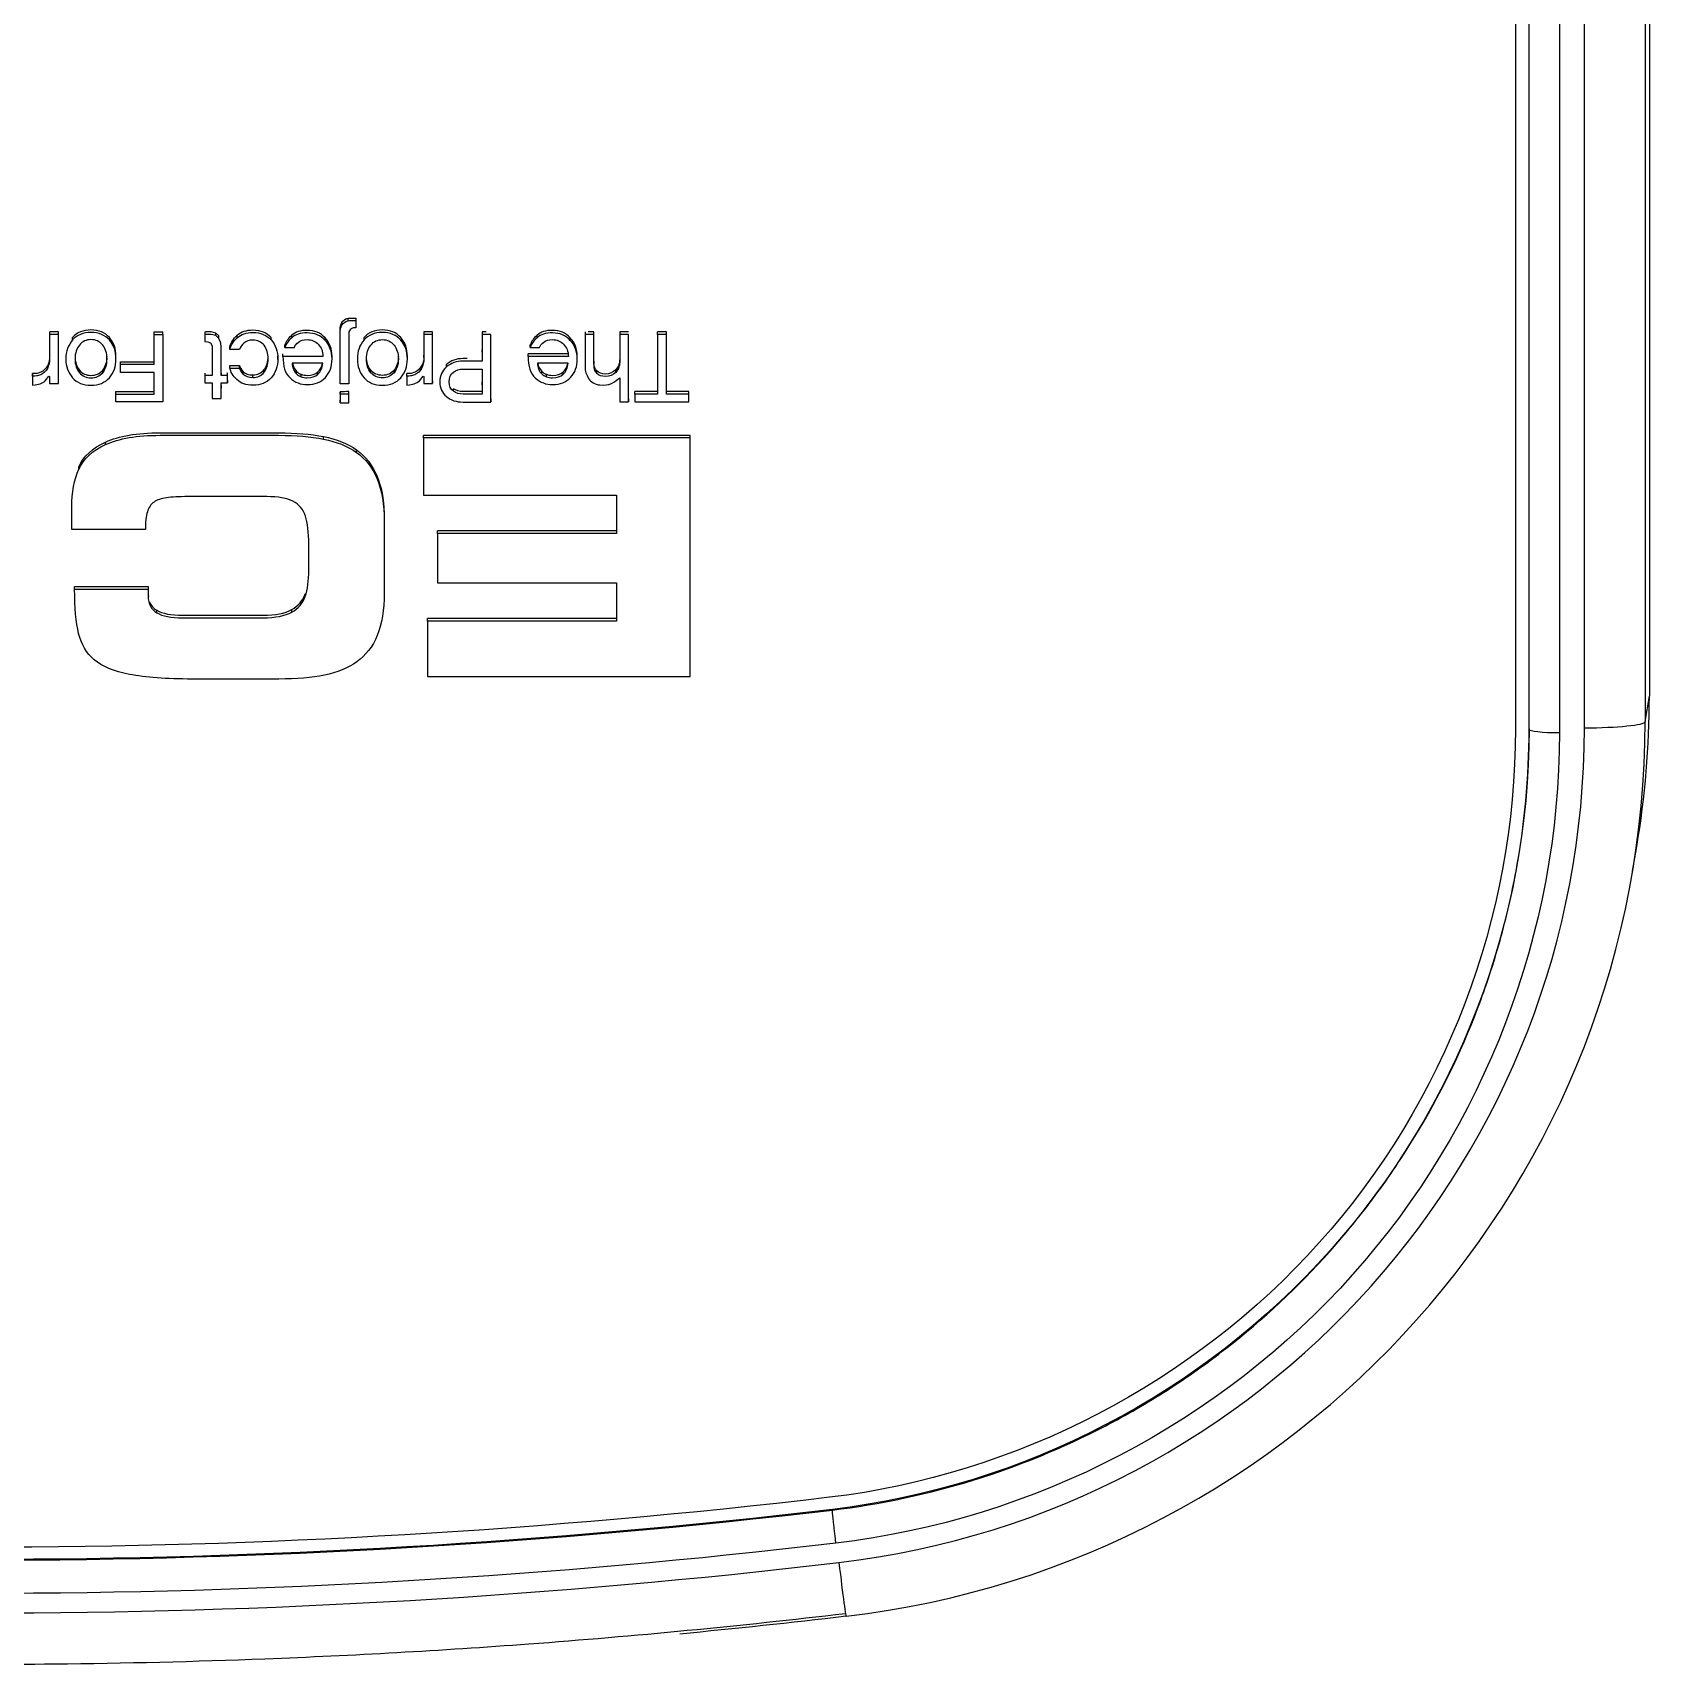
# Model space of a CAD drawing. Header units: millimetres. Extents: x 28 to 2974, y 8 to 3716.
# Drawn here: x 948.25 to 974.86, y 1055.29 to 1082.14 of the extents above; entities that cross this region are included whole.
import ezdxf

# ---------------------------------------------------------------- set-up
doc = ezdxf.new("R2010")
doc.units = ezdxf.units.MM
doc.layers.add('1LINE', color=7, linetype='CONTINUOUS')

msp = doc.modelspace()

# ---------------------------------------------------------------- linework, layer by layer
at = {"layer": '1LINE', "linetype": 'Continuous'}
for p, q in [((974.863, 1293.064), (974.863, 1071.223)), ((974.863, 1293.063), (974.863, 1071.252)), ((973.793, 1070.7), (973.793, 1292.57)), ((974.793, 1292.645), (974.793, 1070.803)), ((972.883, 1070.674), (972.883, 1266.099)), ((973.383, 1266.047), (973.383, 1070.622)), ((953.444, 1077.399), (953.444, 1077.441)), ((948.529, 1077.217), (948.529, 1077.175)), ((948.529, 1077.175), (948.529, 1077.169)), ((950.25, 1077.174), (950.25, 1077.216)), ((950.394, 1077.174), (950.394, 1077.216)), ((951.085, 1077.218), (951.085, 1077.176)), ((951.263, 1077.157), (951.263, 1077.198)), ((951.618, 1077.12), (951.618, 1077.162)), ((952.515, 1077.12), (952.515, 1077.162)), ((953.345, 1077.344), (953.345, 1077.385)), ((953.571, 1077.324), (953.571, 1077.282)), ((954.69, 1077.217), (954.69, 1077.175)), ((955.647, 1077.216), (955.647, 1077.168)), ((956.553, 1077.12), (956.553, 1077.162)), ((957.344, 1077.218), (957.344, 1077.176)), ((957.913, 1077.218), (957.913, 1077.169)), ((958.537, 1077.176), (958.537, 1077.218)), ((958.682, 1077.176), (958.682, 1077.218)), ((948.907, 1077.083), (948.907, 1077.124)), ((949.513, 1077.083), (949.513, 1077.124)), ((951.315, 1077.108), (951.315, 1077.15)), ((951.351, 1076.956), (951.351, 1076.998)), ((951.495, 1076.924), (951.495, 1076.965)), ((952.176, 1077.083), (952.176, 1077.125)), ((952.403, 1076.961), (952.403, 1077.002)), ((953.064, 1077.077), (953.064, 1077.119)), ((953.705, 1077.083), (953.705, 1077.124)), ((955.647, 1076.88), (955.647, 1076.922)), ((956.441, 1076.961), (956.441, 1077.002)), ((957.1, 1077.077), (957.1, 1077.119)), ((948.492, 1076.614), (948.492, 1076.656)), ((948.797, 1076.822), (948.797, 1076.761)), ((949.622, 1076.761), (949.622, 1076.822)), ((949.694, 1076.684), (949.694, 1076.726)), ((951.495, 1076.622), (951.495, 1076.664)), ((951.654, 1076.622), (951.654, 1076.664)), ((952.288, 1076.763), (952.288, 1076.823)), ((952.371, 1076.813), (952.371, 1076.855)), ((953.178, 1076.761), (953.178, 1076.822)), ((953.595, 1076.822), (953.595, 1076.761)), ((954.419, 1076.76), (954.419, 1076.822)), ((954.653, 1076.614), (954.653, 1076.656)), ((954.69, 1076.793), (954.69, 1076.835)), ((955.062, 1076.639), (955.062, 1076.681)), ((956.407, 1076.813), (956.407, 1076.855)), ((957.215, 1076.761), (957.215, 1076.822)), ((957.49, 1076.732), (957.49, 1076.69)), ((957.913, 1076.716), (957.913, 1076.758)), ((948.25, 1076.488), (948.25, 1076.53)), ((948.529, 1076.419), (948.529, 1076.413)), ((949.021, 1076.545), (949.021, 1076.586)), ((949.403, 1076.545), (949.403, 1076.586)), ((951.086, 1076.538), (951.086, 1076.496)), ((951.086, 1076.496), (951.086, 1076.484)), ((951.086, 1076.396), (951.086, 1076.378)), ((951.351, 1076.538), (951.351, 1076.496)), ((951.446, 1076.42), (951.455, 1076.421)), ((951.455, 1076.421), (951.455, 1076.379)), ((951.717, 1076.519), (951.717, 1076.56)), ((951.876, 1076.467), (951.876, 1076.508)), ((952.06, 1076.553), (952.06, 1076.595)), ((952.592, 1076.525), (952.592, 1076.567)), ((952.671, 1076.476), (952.671, 1076.518)), ((952.946, 1076.519), (952.946, 1076.56)), ((953.818, 1076.545), (953.818, 1076.586)), ((954.199, 1076.545), (954.199, 1076.586)), ((954.41, 1076.488), (954.41, 1076.53)), ((954.69, 1076.369), (954.69, 1076.369)), ((954.832, 1076.413), (954.832, 1076.371)), ((954.952, 1076.444), (954.952, 1076.385)), ((955.647, 1076.604), (955.647, 1076.603)), ((955.647, 1076.346), (955.647, 1076.387)), ((956.631, 1076.525), (956.631, 1076.567)), ((956.709, 1076.476), (956.709, 1076.518)), ((956.985, 1076.519), (956.985, 1076.56)), ((957.537, 1076.531), (957.537, 1076.573)), ((957.848, 1076.549), (957.848, 1076.591)), ((949.617, 1076.192), (949.617, 1076.234)), ((951.351, 1076.334), (951.351, 1076.292)), ((953.313, 1076.049), (953.313, 1076.091)), ((953.314, 1076.189), (953.314, 1076.231)), ((953.453, 1076.192), (953.453, 1076.234)), ((955.177, 1076.239), (955.177, 1076.281)), ((955.791, 1076.113), (955.791, 1076.064)), ((958.057, 1076.114), (958.057, 1076.066)), ((958.162, 1076.192), (958.162, 1076.234)), ((959.054, 1076.192), (959.054, 1076.234)), ((955.791, 1076.062), (955.791, 1076.064)), ((958.057, 1076.063), (958.057, 1076.066)), ((949.451, 1075.362), (949.451, 1075.404)), ((953.04, 1075.451), (953.04, 1075.493)), ((954.683, 1075.471), (954.683, 1075.513)), ((959.071, 1075.471), (959.071, 1075.513)), ((953.581, 1075.232), (953.581, 1075.274)), ((949.011, 1074.955), (949.011, 1074.997)), ((953.921, 1074.796), (953.921, 1074.838)), ((954.917, 1073.898), (954.917, 1073.94)), ((948.941, 1072.982), (948.941, 1073.024)), ((950.152, 1072.916), (950.152, 1072.874)), ((952.737, 1072.864), (952.737, 1072.905)), ((950.294, 1072.593), (950.294, 1072.635)), ((952.514, 1072.603), (952.514, 1072.645)), ((954.752, 1072.457), (954.752, 1072.498)), ((974.793, 1070.803), (974.863, 1071.223)), ((974.586, 1068.34), (974.655, 1068.749))]:
    msp.add_line(p, q, dxfattribs=at)
for centre, major_axis, ratio, start_param, end_param in [((959.883, 1071.223), (14.98, 0), 0.994521, 6.116329, 6.283185), ((959.883, 1070.803), (-14.91, 0), 0.994521, 1.688893, 3.141593), ((973.793, 1070.805), (-1, 0), 0.104535, 1.570796, 3.124139), ((959.883, 1070.7), (13.91, 0), 0.994521, 4.830486, 6.283185), ((973.383, 1070.674), (-0.5, 0), 0.104535, 0, 1.570796), ((961.522, 1057.067), (-0.117, 0.993), 0.012317, 1.674798, 3.228141)]:
    msp.add_ellipse(centre, major_axis=major_axis, ratio=ratio, start_param=start_param, end_param=end_param, dxfattribs=at)
for points, knots in [([(925.289, 1062.226), (923.207, 1064.56), (922.059, 1067.565), (922.059, 1070.686), (922.059, 1070.686), (922.059, 1266.111), (922.059, 1266.111), (922.059, 1279.985), (933.409, 1291.271), (961.31, 1291.271), (972.659, 1279.985), (972.659, 1266.111), (972.659, 1266.111), (972.659, 1070.686), (972.659, 1070.686)], [0, 0, 0, 0, 0.2, 0.2, 0.2, 0.4, 0.4, 0.4, 0.6, 0.6, 0.8, 0.8, 0.8, 1, 1, 1, 1]), ([(953.345, 1077.385), (953.345, 1077.385), (953.403, 1077.429), (953.403, 1077.429), (953.416, 1077.434), (953.429, 1077.438), (953.444, 1077.441)], [0, 0, 0, 0, 0.666667, 0.666667, 0.666667, 1, 1, 1, 1]), ([(953.444, 1077.441), (953.459, 1077.444), (953.475, 1077.445), (953.492, 1077.445), (953.492, 1077.445), (953.571, 1077.445), (953.571, 1077.445), (953.571, 1077.445), (953.571, 1077.406), (953.571, 1077.372)], [0, 0, 0, 0, 0.241755, 0.241755, 0.241755, 0.725264, 0.725264, 0.725264, 1, 1, 1, 1]), ([(948.529, 1076.484), (948.529, 1076.484), (948.529, 1076.369), (948.529, 1076.369), (948.529, 1076.369), (948.673, 1076.369), (948.673, 1076.369), (948.673, 1076.369), (948.673, 1077.175), (948.673, 1077.175), (948.673, 1077.175), (948.56, 1077.175), (948.534, 1077.175)], [0, 0, 0, 0, 0.257351, 0.257351, 0.257351, 0.514701, 0.514701, 0.514701, 0.772052, 0.772052, 0.772052, 1, 1, 1, 1]), ([(948.533, 1077.175), (948.531, 1077.175), (948.529, 1077.175), (948.529, 1077.175), (948.529, 1077.175), (948.529, 1077.08), (948.529, 1076.984)], [0, 0, 0, 0, 0.17044, 0.17044, 0.17044, 1, 1, 1, 1]), ([(948.673, 1076.761), (948.673, 1076.979), (948.673, 1077.217), (948.673, 1077.217), (948.673, 1077.217), (948.56, 1077.217), (948.534, 1077.217)], [0, 0, 0, 0, 0.380297, 0.380297, 0.380297, 1, 1, 1, 1]), ([(949.513, 1077.124), (949.439, 1077.207), (949.339, 1077.248), (949.082, 1077.248), (948.98, 1077.207), (948.907, 1077.124)], [0, 0, 0, 0, 0.5, 0.5, 1, 1, 1, 1]), ([(949.513, 1077.083), (949.439, 1077.165), (949.339, 1077.206), (949.082, 1077.206), (948.98, 1077.165), (948.907, 1077.083)], [0, 0, 0, 0, 0.5, 0.5, 1, 1, 1, 1]), ([(951.263, 1077.157), (951.263, 1077.157), (951.187, 1077.176), (951.187, 1077.176), (951.187, 1077.176), (951.085, 1077.176), (951.085, 1077.176), (951.085, 1077.176), (951.086, 1077.059), (951.086, 1077.059)], [0, 0, 0, 0, 0.333333, 0.333333, 0.333333, 0.666667, 0.666667, 0.666667, 1, 1, 1, 1]), ([(951.263, 1077.198), (951.263, 1077.198), (951.187, 1077.218), (951.187, 1077.218), (951.187, 1077.218), (951.119, 1077.218), (951.094, 1077.218)], [0, 0, 0, 0, 0.550536, 0.550536, 0.550536, 1, 1, 1, 1]), ([(951.618, 1077.162), (951.681, 1077.22), (951.766, 1077.248), (951.876, 1077.248), (952.003, 1077.248), (952.103, 1077.207), (952.176, 1077.125)], [0, 0, 0, 0, 0.5, 0.5, 0.5, 1, 1, 1, 1]), ([(951.618, 1077.12), (951.681, 1077.178), (951.766, 1077.206), (951.876, 1077.206), (952.003, 1077.206), (952.103, 1077.165), (952.176, 1077.083)], [0, 0, 0, 0, 0.5, 0.5, 0.5, 1, 1, 1, 1]), ([(953.064, 1077.119), (952.988, 1077.2), (952.89, 1077.242), (952.771, 1077.242), (952.658, 1077.242), (952.574, 1077.216), (952.515, 1077.162)], [0, 0, 0, 0, 0.5, 0.5, 0.5, 1, 1, 1, 1]), ([(953.064, 1077.077), (952.988, 1077.158), (952.89, 1077.2), (952.771, 1077.2), (952.658, 1077.2), (952.574, 1077.174), (952.515, 1077.12)], [0, 0, 0, 0, 0.5, 0.5, 0.5, 1, 1, 1, 1]), ([(953.312, 1077.248), (953.313, 1077.279), (953.315, 1077.305), (953.321, 1077.326), (953.321, 1077.326), (953.345, 1077.385), (953.345, 1077.385)], [0, 0, 0, 0, 0.447781, 0.447781, 0.447781, 1, 1, 1, 1]), ([(953.456, 1077.163), (953.456, 1077.163), (953.456, 1076.362), (953.456, 1076.362), (953.456, 1076.362), (953.312, 1076.362), (953.312, 1076.362), (953.312, 1076.362), (953.312, 1077.183), (953.312, 1077.183), (953.312, 1077.225), (953.314, 1077.258), (953.321, 1077.284), (953.321, 1077.284), (953.345, 1077.344), (953.345, 1077.344)], [0, 0, 0, 0, 0.2, 0.2, 0.2, 0.4, 0.4, 0.4, 0.6, 0.6, 0.6, 0.8, 0.8, 0.8, 1, 1, 1, 1]), ([(953.345, 1077.344), (953.345, 1077.344), (953.403, 1077.387), (953.403, 1077.387), (953.416, 1077.392), (953.429, 1077.396), (953.444, 1077.399)], [0, 0, 0, 0, 0.666667, 0.666667, 0.666667, 1, 1, 1, 1]), ([(953.444, 1077.399), (953.459, 1077.402), (953.475, 1077.403), (953.492, 1077.403), (953.492, 1077.403), (953.571, 1077.403), (953.571, 1077.403), (953.571, 1077.403), (953.571, 1077.364), (953.571, 1077.33)], [0, 0, 0, 0, 0.241755, 0.241755, 0.241755, 0.725264, 0.725264, 0.725264, 1, 1, 1, 1]), ([(953.571, 1077.33), (953.571, 1077.305), (953.571, 1077.282), (953.571, 1077.282), (953.571, 1077.282), (953.528, 1077.282), (953.528, 1077.282)], [0, 0, 0, 0, 0.301576, 0.301576, 0.301576, 1, 1, 1, 1]), ([(954.419, 1076.813), (954.419, 1076.938), (954.382, 1077.042), (954.236, 1077.207), (954.136, 1077.248), (953.879, 1077.248), (953.777, 1077.207), (953.705, 1077.124)], [0, 0, 0, 0, 0.333124, 0.333124, 0.666562, 0.666562, 1, 1, 1, 1]), ([(954.309, 1076.462), (954.382, 1076.544), (954.419, 1076.647), (954.419, 1076.895), (954.382, 1077), (954.236, 1077.165), (954.136, 1077.206), (953.879, 1077.206), (953.777, 1077.165), (953.705, 1077.083)], [0, 0, 0, 0, 0.25, 0.25, 0.5, 0.5, 0.75, 0.75, 1, 1, 1, 1]), ([(954.832, 1076.772), (954.832, 1076.974), (954.832, 1077.175), (954.832, 1077.175), (954.832, 1077.175), (954.69, 1077.175), (954.69, 1077.175), (954.69, 1077.175), (954.69, 1076.793), (954.69, 1076.793), (954.69, 1076.719), (954.676, 1076.658), (954.653, 1076.614)], [0, 0, 0, 0, 0.142857, 0.142857, 0.142857, 0.428571, 0.428571, 0.428571, 0.714286, 0.714286, 0.714286, 1, 1, 1, 1]), ([(954.832, 1077.149), (954.832, 1077.191), (954.832, 1077.217), (954.832, 1077.217), (954.832, 1077.217), (954.69, 1077.217), (954.69, 1077.217), (954.69, 1077.217), (954.69, 1077.199), (954.69, 1077.17)], [0, 0, 0, 0, 0.127609, 0.127609, 0.127609, 0.843633, 0.843633, 0.843633, 1, 1, 1, 1]), ([(955.335, 1076.062), (955.335, 1076.062), (955.791, 1076.062), (955.791, 1076.062), (955.791, 1076.062), (955.791, 1077.174), (955.791, 1077.174), (955.791, 1077.174), (955.753, 1077.174), (955.716, 1077.174)], [0, 0, 0, 0, 0.397688, 0.397688, 0.397688, 0.795376, 0.795376, 0.795376, 1, 1, 1, 1]), ([(955.716, 1077.216), (955.681, 1077.216), (955.647, 1077.216), (955.647, 1077.216), (955.647, 1077.216), (955.647, 1076.979), (955.647, 1076.853)], [0, 0, 0, 0, 0.397925, 0.397925, 0.397925, 1, 1, 1, 1]), ([(955.716, 1077.174), (955.681, 1077.174), (955.647, 1077.174), (955.647, 1077.174), (955.647, 1077.174), (955.647, 1076.937), (955.647, 1076.812)], [0, 0, 0, 0, 0.397925, 0.397925, 0.397925, 1, 1, 1, 1]), ([(957.1, 1077.119), (957.025, 1077.2), (956.928, 1077.242), (956.809, 1077.242), (956.696, 1077.242), (956.611, 1077.216), (956.553, 1077.162)], [0, 0, 0, 0, 0.5, 0.5, 0.5, 1, 1, 1, 1]), ([(957.1, 1077.077), (957.025, 1077.158), (956.928, 1077.2), (956.809, 1077.2), (956.696, 1077.2), (956.611, 1077.174), (956.553, 1077.12)], [0, 0, 0, 0, 0.5, 0.5, 0.5, 1, 1, 1, 1]), ([(957.394, 1077.176), (957.367, 1077.176), (957.344, 1077.176), (957.344, 1077.176), (957.344, 1077.176), (957.344, 1076.627), (957.344, 1076.627), (957.344, 1076.571), (957.364, 1076.513), (957.402, 1076.451)], [0, 0, 0, 0, 0.164743, 0.164743, 0.164743, 0.582372, 0.582372, 0.582372, 1, 1, 1, 1]), ([(957.49, 1077.032), (957.49, 1077.131), (957.49, 1077.218), (957.49, 1077.218), (957.49, 1077.218), (957.436, 1077.218), (957.394, 1077.218)], [0, 0, 0, 0, 0.410182, 0.410182, 0.410182, 1, 1, 1, 1]), ([(957.49, 1076.99), (957.49, 1077.09), (957.49, 1077.176), (957.49, 1077.176), (957.49, 1077.176), (957.436, 1077.176), (957.394, 1077.176)], [0, 0, 0, 0, 0.410182, 0.410182, 0.410182, 1, 1, 1, 1]), ([(958.056, 1077.218), (958.043, 1077.218), (957.913, 1077.218), (957.913, 1077.218), (957.913, 1077.218), (957.913, 1077.133), (957.913, 1077.037)], [0, 0, 0, 0, 0.688955, 0.688955, 0.688955, 1, 1, 1, 1]), ([(957.913, 1076.169), (957.913, 1076.109), (957.913, 1076.063), (957.913, 1076.063), (957.913, 1076.063), (958.057, 1076.063), (958.057, 1076.063), (958.057, 1076.063), (958.058, 1077.176), (958.057, 1077.176), (958.057, 1077.176), (958.057, 1077.176), (958.056, 1077.176)], [0, 0, 0, 0, 0.141346, 0.141346, 0.141346, 0.559835, 0.559835, 0.559835, 0.978323, 0.978323, 0.978323, 1, 1, 1, 1]), ([(958.056, 1077.176), (958.043, 1077.176), (957.913, 1077.176), (957.913, 1077.176), (957.913, 1077.176), (957.913, 1077.091), (957.913, 1076.995)], [0, 0, 0, 0, 0.688955, 0.688955, 0.688955, 1, 1, 1, 1]), ([(948.529, 1076.984), (948.529, 1076.889), (948.529, 1076.793), (948.529, 1076.793), (948.529, 1076.719), (948.516, 1076.658), (948.492, 1076.614)], [0, 0, 0, 0, 0.333333, 0.333333, 0.333333, 1, 1, 1, 1]), ([(948.907, 1077.083), (948.835, 1077), (948.797, 1076.895), (948.797, 1076.647), (948.835, 1076.544), (948.907, 1076.462)], [0, 0, 0, 0, 0.5, 0.5, 1, 1, 1, 1]), ([(949.021, 1077), (948.972, 1076.943), (948.948, 1076.864), (948.948, 1076.676), (948.972, 1076.601), (949.021, 1076.545)], [0, 0, 0, 0, 0.5, 0.5, 1, 1, 1, 1]), ([(949.403, 1077), (949.355, 1077.06), (949.29, 1077.089), (949.131, 1077.089), (949.069, 1077.06), (949.021, 1077)], [0, 0, 0, 0, 0.5, 0.5, 1, 1, 1, 1]), ([(949.403, 1076.545), (949.45, 1076.601), (949.474, 1076.676), (949.474, 1076.864), (949.45, 1076.943), (949.403, 1077)], [0, 0, 0, 0, 0.5, 0.5, 1, 1, 1, 1]), ([(949.622, 1076.811), (949.622, 1076.811), (949.622, 1076.812), (949.622, 1076.937), (949.587, 1077.041), (949.513, 1077.124)], [0, 0, 0, 0, 0.005223, 0.005223, 1, 1, 1, 1]), ([(949.513, 1076.462), (949.587, 1076.544), (949.622, 1076.647), (949.622, 1076.895), (949.587, 1077), (949.513, 1077.083)], [0, 0, 0, 0, 0.5, 0.5, 1, 1, 1, 1]), ([(951.207, 1076.988), (951.207, 1076.988), (951.207, 1076.936), (951.207, 1076.936), (951.207, 1076.496), (951.207, 1076.496), (951.207, 1076.496), (951.086, 1076.496), (951.086, 1076.496), (951.086, 1076.496), (951.086, 1076.481), (951.086, 1076.462)], [0, 0, 0, 0, 0.298149, 0.298149, 0.596299, 0.596299, 0.596299, 0.894448, 0.894448, 0.894448, 1, 1, 1, 1]), ([(951.403, 1076.377), (951.429, 1076.378), (951.455, 1076.378), (951.455, 1076.378), (951.455, 1076.378), (951.455, 1076.496), (951.455, 1076.496), (951.455, 1076.496), (951.351, 1076.496), (951.351, 1076.496), (951.351, 1076.496), (951.351, 1076.956), (951.351, 1076.956), (951.351, 1076.998), (951.349, 1077.031), (951.344, 1077.05), (951.344, 1077.05), (951.315, 1077.108), (951.315, 1077.108)], [0, 0, 0, 0, 0.090909, 0.090909, 0.090909, 0.272727, 0.272727, 0.272727, 0.454545, 0.454545, 0.454545, 0.636364, 0.636364, 0.636364, 0.818182, 0.818182, 0.818182, 1, 1, 1, 1]), ([(951.727, 1077.033), (951.69, 1077.001), (951.667, 1076.964), (951.654, 1076.924), (951.654, 1076.924), (951.495, 1076.924), (951.495, 1076.924)], [0, 0, 0, 0, 0.5, 0.5, 0.5, 1, 1, 1, 1]), ([(952.06, 1076.996), (952.015, 1077.052), (951.953, 1077.081), (951.876, 1077.081), (951.814, 1077.081), (951.765, 1077.065), (951.727, 1077.033)], [0, 0, 0, 0, 0.5, 0.5, 0.5, 1, 1, 1, 1]), ([(952.06, 1076.553), (952.106, 1076.609), (952.128, 1076.683), (952.128, 1076.863), (952.106, 1076.937), (952.06, 1076.996)], [0, 0, 0, 0, 0.5, 0.5, 1, 1, 1, 1]), ([(952.176, 1077.083), (952.25, 1077.001), (952.288, 1076.898), (952.288, 1076.647), (952.25, 1076.545), (952.176, 1076.462)], [0, 0, 0, 0, 0.5, 0.5, 1, 1, 1, 1]), ([(952.403, 1076.961), (952.403, 1076.961), (952.558, 1076.961), (952.558, 1076.961), (952.567, 1076.988), (952.587, 1077.016), (952.621, 1077.044)], [0, 0, 0, 0, 0.5, 0.5, 0.5, 1, 1, 1, 1]), ([(952.621, 1077.044), (952.655, 1077.075), (952.705, 1077.089), (952.84, 1077.089), (952.9, 1077.063), (952.95, 1077.013)], [0, 0, 0, 0, 0.5, 0.5, 1, 1, 1, 1]), ([(953.178, 1076.81), (953.178, 1076.811), (953.178, 1076.812), (953.178, 1076.937), (953.139, 1077.038), (953.064, 1077.119)], [0, 0, 0, 0, 0.006272, 0.006272, 1, 1, 1, 1]), ([(953.068, 1076.467), (953.141, 1076.547), (953.178, 1076.647), (953.178, 1076.895), (953.139, 1076.996), (953.064, 1077.077)], [0, 0, 0, 0, 0.5, 0.5, 1, 1, 1, 1]), ([(953.705, 1077.083), (953.631, 1077), (953.595, 1076.895), (953.595, 1076.647), (953.631, 1076.544), (953.705, 1076.462)], [0, 0, 0, 0, 0.5, 0.5, 1, 1, 1, 1]), ([(953.818, 1076.545), (953.769, 1076.601), (953.744, 1076.676), (953.744, 1076.864), (953.769, 1076.943), (953.818, 1077)], [0, 0, 0, 0, 0.5, 0.5, 1, 1, 1, 1]), ([(953.818, 1077), (953.866, 1077.06), (953.929, 1077.089), (954.086, 1077.089), (954.15, 1077.06), (954.199, 1077)], [0, 0, 0, 0, 0.5, 0.5, 1, 1, 1, 1]), ([(954.199, 1077), (954.246, 1076.943), (954.27, 1076.864), (954.27, 1076.676), (954.246, 1076.601), (954.199, 1076.545)], [0, 0, 0, 0, 0.5, 0.5, 1, 1, 1, 1]), ([(956.441, 1076.961), (956.441, 1076.961), (956.596, 1076.961), (956.596, 1076.961), (956.604, 1076.988), (956.624, 1077.016), (956.658, 1077.044)], [0, 0, 0, 0, 0.5, 0.5, 0.5, 1, 1, 1, 1]), ([(956.658, 1077.044), (956.693, 1077.075), (956.744, 1077.089), (956.879, 1077.089), (956.939, 1077.063), (956.989, 1077.013)], [0, 0, 0, 0, 0.5, 0.5, 1, 1, 1, 1]), ([(957.215, 1076.81), (957.215, 1076.811), (957.215, 1076.812), (957.215, 1076.937), (957.177, 1077.038), (957.1, 1077.119)], [0, 0, 0, 0, 0.007508, 0.007508, 1, 1, 1, 1]), ([(957.105, 1076.467), (957.179, 1076.547), (957.215, 1076.647), (957.215, 1076.895), (957.177, 1076.996), (957.1, 1077.077)], [0, 0, 0, 0, 0.5, 0.5, 1, 1, 1, 1]), ([(957.499, 1076.604), (957.493, 1076.628), (957.49, 1076.657), (957.49, 1076.69), (957.49, 1076.69), (957.49, 1076.853), (957.49, 1076.99)], [0, 0, 0, 0, 0.433571, 0.433571, 0.433571, 1, 1, 1, 1]), ([(957.913, 1077.037), (957.913, 1076.908), (957.913, 1076.758), (957.913, 1076.758), (957.913, 1076.721), (957.906, 1076.688), (957.892, 1076.657)], [0, 0, 0, 0, 0.505625, 0.505625, 0.505625, 1, 1, 1, 1]), ([(957.913, 1076.995), (957.913, 1076.866), (957.913, 1076.716), (957.913, 1076.716), (957.913, 1076.68), (957.906, 1076.646), (957.892, 1076.615)], [0, 0, 0, 0, 0.505625, 0.505625, 0.505625, 1, 1, 1, 1]), ([(948.492, 1076.656), (948.467, 1076.611), (948.43, 1076.576), (948.382, 1076.552), (948.382, 1076.552), (948.322, 1076.534), (948.322, 1076.534), (948.322, 1076.534), (948.25, 1076.53), (948.25, 1076.53)], [0, 0, 0, 0, 0.333333, 0.333333, 0.333333, 0.666667, 0.666667, 0.666667, 1, 1, 1, 1]), ([(954.653, 1076.656), (954.627, 1076.611), (954.591, 1076.576), (954.542, 1076.552), (954.542, 1076.552), (954.482, 1076.534), (954.482, 1076.534), (954.482, 1076.534), (954.41, 1076.53), (954.41, 1076.53)], [0, 0, 0, 0, 0.333333, 0.333333, 0.333333, 0.666667, 0.666667, 0.666667, 1, 1, 1, 1]), ([(954.69, 1076.369), (954.69, 1076.369), (954.69, 1076.369), (954.69, 1076.369), (954.69, 1076.369), (954.832, 1076.369), (954.832, 1076.369), (954.832, 1076.369), (954.832, 1076.571), (954.832, 1076.772)], [0, 0, 0, 0, 0.012376, 0.012376, 0.012376, 0.670792, 0.670792, 0.670792, 1, 1, 1, 1]), ([(955.062, 1076.639), (954.989, 1076.575), (954.952, 1076.492), (954.952, 1076.293), (954.989, 1076.212), (955.062, 1076.152)], [0, 0, 0, 0, 0.5, 0.5, 1, 1, 1, 1]), ([(955.405, 1076.777), (955.364, 1076.777), (955.335, 1076.777), (955.335, 1076.777), (955.227, 1076.777), (955.135, 1076.744), (955.062, 1076.681)], [0, 0, 0, 0, 0.234542, 0.234542, 0.234542, 1, 1, 1, 1]), ([(955.547, 1076.735), (955.456, 1076.735), (955.335, 1076.735), (955.335, 1076.735), (955.227, 1076.735), (955.135, 1076.702), (955.062, 1076.639)], [0, 0, 0, 0, 0.383861, 0.383861, 0.383861, 1, 1, 1, 1]), ([(955.647, 1076.812), (955.647, 1076.766), (955.647, 1076.735), (955.647, 1076.735), (955.647, 1076.735), (955.603, 1076.735), (955.547, 1076.735)], [0, 0, 0, 0, 0.413214, 0.413214, 0.413214, 1, 1, 1, 1]), ([(948.492, 1076.614), (948.467, 1076.569), (948.43, 1076.534), (948.382, 1076.51), (948.382, 1076.51), (948.322, 1076.492), (948.322, 1076.492), (948.322, 1076.492), (948.25, 1076.489), (948.25, 1076.488)], [0, 0, 0, 0, 0.333333, 0.333333, 0.333333, 0.666667, 0.666667, 0.666667, 1, 1, 1, 1]), ([(948.25, 1076.488), (948.25, 1076.488), (948.25, 1076.34), (948.25, 1076.34), (948.25, 1076.34), (948.293, 1076.343), (948.293, 1076.343), (948.293, 1076.343), (948.371, 1076.361), (948.371, 1076.361)], [0, 0, 0, 0, 0.333333, 0.333333, 0.333333, 0.666667, 0.666667, 0.666667, 1, 1, 1, 1]), ([(948.371, 1076.361), (948.404, 1076.375), (948.433, 1076.391), (948.456, 1076.41), (948.456, 1076.41), (948.519, 1076.487), (948.519, 1076.487)], [0, 0, 0, 0, 0.5, 0.5, 0.5, 1, 1, 1, 1]), ([(949.021, 1076.586), (949.069, 1076.529), (949.131, 1076.501), (949.29, 1076.501), (949.355, 1076.529), (949.403, 1076.586)], [0, 0, 0, 0, 0.5, 0.5, 1, 1, 1, 1]), ([(949.021, 1076.545), (949.069, 1076.487), (949.131, 1076.46), (949.29, 1076.46), (949.355, 1076.487), (949.403, 1076.545)], [0, 0, 0, 0, 0.5, 0.5, 1, 1, 1, 1]), ([(951.351, 1076.356), (951.351, 1076.368), (951.351, 1076.376), (951.351, 1076.376), (951.351, 1076.376), (951.377, 1076.377), (951.403, 1076.377)], [0, 0, 0, 0, 0.257279, 0.257279, 0.257279, 1, 1, 1, 1]), ([(951.455, 1076.441), (951.455, 1076.475), (951.455, 1076.538), (951.455, 1076.538), (951.455, 1076.538), (951.451, 1076.538), (951.446, 1076.538)], [0, 0, 0, 0, 0.803166, 0.803166, 0.803166, 1, 1, 1, 1]), ([(952.176, 1076.462), (952.103, 1076.379), (952.003, 1076.339), (951.876, 1076.339), (951.765, 1076.339), (951.677, 1076.369), (951.611, 1076.432)], [0, 0, 0, 0, 0.5, 0.5, 0.5, 1, 1, 1, 1]), ([(952.488, 1076.46), (952.568, 1076.385), (952.662, 1076.348), (952.773, 1076.348), (952.896, 1076.348), (952.995, 1076.389), (953.068, 1076.467)], [0, 0, 0, 0, 0.5, 0.5, 0.5, 1, 1, 1, 1]), ([(952.671, 1076.518), (952.701, 1076.507), (952.735, 1076.501), (952.844, 1076.501), (952.902, 1076.521), (952.946, 1076.56)], [0, 0, 0, 0, 0.333333, 0.333333, 1, 1, 1, 1]), ([(952.671, 1076.476), (952.701, 1076.465), (952.735, 1076.46), (952.844, 1076.46), (952.902, 1076.48), (952.946, 1076.519)], [0, 0, 0, 0, 0.333333, 0.333333, 1, 1, 1, 1]), ([(954.199, 1076.586), (954.15, 1076.529), (954.086, 1076.501), (953.929, 1076.501), (953.866, 1076.529), (953.818, 1076.586)], [0, 0, 0, 0, 0.5, 0.5, 1, 1, 1, 1]), ([(954.199, 1076.545), (954.15, 1076.487), (954.086, 1076.46), (953.929, 1076.46), (953.866, 1076.487), (953.818, 1076.545)], [0, 0, 0, 0, 0.5, 0.5, 1, 1, 1, 1]), ([(954.653, 1076.614), (954.627, 1076.569), (954.591, 1076.534), (954.542, 1076.51), (954.542, 1076.51), (954.482, 1076.492), (954.482, 1076.492), (954.482, 1076.492), (954.41, 1076.489), (954.41, 1076.488)], [0, 0, 0, 0, 0.333333, 0.333333, 0.333333, 0.666667, 0.666667, 0.666667, 1, 1, 1, 1]), ([(954.41, 1076.34), (954.41, 1076.34), (954.453, 1076.343), (954.453, 1076.343), (954.453, 1076.343), (954.53, 1076.361), (954.53, 1076.361), (954.564, 1076.375), (954.593, 1076.391), (954.616, 1076.41), (954.616, 1076.41), (954.68, 1076.487), (954.68, 1076.487)], [0, 0, 0, 0, 0.25, 0.25, 0.25, 0.5, 0.5, 0.5, 0.75, 0.75, 0.75, 1, 1, 1, 1]), ([(955.177, 1076.239), (955.131, 1076.269), (955.106, 1076.321), (955.106, 1076.467), (955.131, 1076.521), (955.177, 1076.554)], [0, 0, 0, 0, 0.5, 0.5, 1, 1, 1, 1]), ([(955.177, 1076.554), (955.224, 1076.586), (955.276, 1076.604), (955.335, 1076.604), (955.335, 1076.604), (955.647, 1076.604), (955.647, 1076.604), (955.647, 1076.604), (955.647, 1076.404), (955.647, 1076.283)], [0, 0, 0, 0, 0.370844, 0.370844, 0.370844, 0.741688, 0.741688, 0.741688, 1, 1, 1, 1]), ([(956.524, 1076.46), (956.606, 1076.385), (956.701, 1076.348), (956.81, 1076.348), (956.934, 1076.348), (957.032, 1076.389), (957.105, 1076.467)], [0, 0, 0, 0, 0.5, 0.5, 0.5, 1, 1, 1, 1]), ([(956.709, 1076.518), (956.739, 1076.507), (956.773, 1076.501), (956.881, 1076.501), (956.939, 1076.521), (956.985, 1076.56)], [0, 0, 0, 0, 0.333333, 0.333333, 1, 1, 1, 1]), ([(956.709, 1076.476), (956.739, 1076.465), (956.773, 1076.46), (956.881, 1076.46), (956.939, 1076.48), (956.985, 1076.519)], [0, 0, 0, 0, 0.333333, 0.333333, 1, 1, 1, 1]), ([(957.848, 1076.591), (957.803, 1076.547), (957.747, 1076.523), (957.679, 1076.523), (957.615, 1076.523), (957.568, 1076.54), (957.537, 1076.573)], [0, 0, 0, 0, 0.5, 0.5, 0.5, 1, 1, 1, 1]), ([(957.848, 1076.549), (957.803, 1076.506), (957.747, 1076.482), (957.679, 1076.482), (957.615, 1076.482), (957.568, 1076.498), (957.537, 1076.531)], [0, 0, 0, 0, 0.5, 0.5, 0.5, 1, 1, 1, 1]), ([(951.207, 1076.137), (951.207, 1076.127), (951.207, 1076.122), (951.207, 1076.122), (951.207, 1076.122), (951.351, 1076.122), (951.351, 1076.122)], [0, 0, 0, 0, 0.128585, 0.128585, 0.128585, 1, 1, 1, 1]), ([(955.647, 1076.324), (955.647, 1076.272), (955.647, 1076.234), (955.647, 1076.234), (955.647, 1076.234), (955.335, 1076.234), (955.335, 1076.234), (955.276, 1076.234), (955.224, 1076.251), (955.177, 1076.281)], [0, 0, 0, 0, 0.131736, 0.131736, 0.131736, 0.565868, 0.565868, 0.565868, 1, 1, 1, 1]), ([(955.647, 1076.283), (955.647, 1076.23), (955.647, 1076.192), (955.647, 1076.192), (955.647, 1076.192), (955.335, 1076.192), (955.335, 1076.192), (955.276, 1076.192), (955.224, 1076.209), (955.177, 1076.239)], [0, 0, 0, 0, 0.131736, 0.131736, 0.131736, 0.565868, 0.565868, 0.565868, 1, 1, 1, 1]), ([(949.451, 1075.404), (949.667, 1075.504), (949.966, 1075.556), (950.349, 1075.556), (950.349, 1075.556), (952.301, 1075.556), (952.301, 1075.556), (952.583, 1075.556), (952.829, 1075.534), (953.04, 1075.493)], [0, 0, 0, 0, 0.333333, 0.333333, 0.333333, 0.666667, 0.666667, 0.666667, 1, 1, 1, 1]), ([(949.451, 1075.362), (949.667, 1075.463), (949.966, 1075.514), (950.349, 1075.514), (950.349, 1075.514), (952.301, 1075.514), (952.301, 1075.514), (952.583, 1075.514), (952.829, 1075.492), (953.04, 1075.451)], [0, 0, 0, 0, 0.333333, 0.333333, 0.333333, 0.666667, 0.666667, 0.666667, 1, 1, 1, 1]), ([(950.105, 1073.965), (950.105, 1073.965), (948.893, 1073.965), (948.893, 1073.965), (948.893, 1073.965), (948.893, 1074.333), (948.893, 1074.333), (948.893, 1074.577), (948.933, 1074.783), (949.011, 1074.955)], [0, 0, 0, 0, 0.333333, 0.333333, 0.333333, 0.666667, 0.666667, 0.666667, 1, 1, 1, 1]), ([(953.921, 1074.796), (953.998, 1074.609), (954.038, 1074.375), (954.038, 1074.095), (954.038, 1074.095), (954.038, 1072.922), (954.038, 1072.922), (954.038, 1072.64), (953.999, 1072.408), (953.922, 1072.222)], [0, 0, 0, 0, 0.333333, 0.333333, 0.333333, 0.666667, 0.666667, 0.666667, 1, 1, 1, 1]), ([(952.535, 1074.428), (952.435, 1074.479), (952.291, 1074.505), (952.104, 1074.505), (952.104, 1074.505), (950.812, 1074.505), (950.812, 1074.505), (950.658, 1074.505), (950.538, 1074.499), (950.454, 1074.486)], [0, 0, 0, 0, 0.333333, 0.333333, 0.333333, 0.666667, 0.666667, 0.666667, 1, 1, 1, 1]), ([(952.737, 1072.864), (952.775, 1072.976), (952.795, 1073.121), (952.795, 1073.297), (952.795, 1073.297), (952.795, 1073.718), (952.795, 1073.718), (952.795, 1073.919), (952.777, 1074.075), (952.74, 1074.185)], [0, 0, 0, 0, 0.333333, 0.333333, 0.333333, 0.666667, 0.666667, 0.666667, 1, 1, 1, 1]), ([(948.941, 1073.024), (948.941, 1073.024), (950.152, 1073.024), (950.152, 1073.024), (950.152, 1073.024), (950.152, 1072.916), (950.152, 1072.916), (950.152, 1072.898), (950.153, 1072.88), (950.155, 1072.864)], [0, 0, 0, 0, 0.468578, 0.468578, 0.468578, 0.937155, 0.937155, 0.937155, 1, 1, 1, 1]), ([(948.941, 1072.982), (948.941, 1072.982), (950.152, 1072.982), (950.152, 1072.982), (950.152, 1072.982), (950.152, 1072.874), (950.152, 1072.874), (950.152, 1072.74), (950.199, 1072.646), (950.294, 1072.593)], [0, 0, 0, 0, 0.333333, 0.333333, 0.333333, 0.666667, 0.666667, 0.666667, 1, 1, 1, 1]), ([(950.294, 1072.635), (950.387, 1072.58), (950.529, 1072.553), (950.719, 1072.553), (950.719, 1072.553), (952.04, 1072.553), (952.04, 1072.553), (952.246, 1072.553), (952.403, 1072.585), (952.514, 1072.645)], [0, 0, 0, 0, 0.333333, 0.333333, 0.333333, 0.666667, 0.666667, 0.666667, 1, 1, 1, 1]), ([(950.294, 1072.593), (950.387, 1072.538), (950.529, 1072.511), (950.719, 1072.511), (950.719, 1072.511), (952.04, 1072.511), (952.04, 1072.511), (952.246, 1072.511), (952.403, 1072.543), (952.514, 1072.603)], [0, 0, 0, 0, 0.333333, 0.333333, 0.333333, 0.666667, 0.666667, 0.666667, 1, 1, 1, 1]), ([(953.054, 1071.566), (952.846, 1071.524), (952.594, 1071.503), (952.301, 1071.503), (952.301, 1071.503), (950.877, 1071.503), (950.877, 1071.503), (950.448, 1071.503), (950.105, 1071.527), (949.846, 1071.58)], [0, 0, 0, 0, 0.333333, 0.333333, 0.333333, 0.666667, 0.666667, 0.666667, 1, 1, 1, 1]), ([(972.883, 1070.685), (972.883, 1067.524), (971.697, 1064.44), (967.51, 1059.749), (964.568, 1058.21), (961.414, 1057.837)], [0, 0, 0, 0, 0.5, 0.5, 1, 1, 1, 1]), ([(961.414, 1057.827), (962.202, 1057.92), (962.983, 1058.087), (964.484, 1058.55), (965.208, 1058.847), (966.253, 1059.39), (966.596, 1059.588), (967.262, 1060.016), (967.582, 1060.243), (968.509, 1060.964), (969.08, 1061.497), (969.865, 1062.377), (970.116, 1062.685), (970.584, 1063.318), (970.802, 1063.643), (971.41, 1064.643), (971.755, 1065.343), (972.175, 1066.447), (972.299, 1066.823), (972.51, 1067.577), (972.598, 1067.957), (972.81, 1069.107), (972.883, 1069.884), (972.883, 1070.674)], [0, 0, 0, 0, 0.125, 0.125, 0.25, 0.25, 0.3125, 0.3125, 0.375, 0.375, 0.5, 0.5, 0.5625, 0.5625, 0.625, 0.625, 0.75, 0.75, 0.8125, 0.8125, 0.875, 0.875, 1, 1, 1, 1]), ([(973.383, 1070.622), (973.383, 1067.34), (972.151, 1064.137), (967.804, 1059.265), (964.748, 1057.667), (961.473, 1057.281)], [0, 0, 0, 0, 0.5, 0.5, 1, 1, 1, 1]), ([(933.352, 1057.827), (938.011, 1057.277), (942.686, 1057.002), (952.068, 1057.002), (956.755, 1057.277), (961.414, 1057.827)], [0, 0, 0, 0, 0.5, 0.5, 1, 1, 1, 1]), ([(933.137, 1056.125), (934.633, 1055.949), (937.337, 1055.681), (940.966, 1055.444), (943.766, 1055.335), (946.216, 1055.287), (948.904, 1055.286), (952.369, 1055.37), (956.715, 1055.615), (959.895, 1055.921), (961.629, 1056.125)], [0, 0, 0, 0, 0.15819, 0.285519, 0.381992, 0.452539, 0.542925, 0.664307, 0.816671, 1, 1, 1, 1])]:
    msp.add_open_spline(points, degree=3, knots=knots, dxfattribs=at)
for points, degree in [([(950.25, 1077.216), (950.298, 1077.216), (950.346, 1077.216), (950.394, 1077.216)], 3), ([(950.25, 1076.684), (950.25, 1076.848), (950.25, 1077.011), (950.25, 1077.174)], 3), ([(950.25, 1077.174), (950.298, 1077.174), (950.346, 1077.174), (950.394, 1077.174)], 3), ([(950.394, 1077.174), (950.394, 1076.804), (950.394, 1076.433), (950.394, 1076.063)], 3), ([(951.315, 1077.15), (951.315, 1077.15), (951.263, 1077.198), (951.263, 1077.198)], 3), ([(951.495, 1076.965), (951.513, 1077.038), (951.555, 1077.104), (951.618, 1077.162)], 3), ([(952.515, 1077.162), (952.457, 1077.109), (952.419, 1077.057), (952.403, 1077.002)], 3), ([(953.457, 1077.219), (953.457, 1077.219), (953.456, 1077.163), (953.456, 1077.163)], 3), ([(953.484, 1077.262), (953.484, 1077.262), (953.457, 1077.219), (953.457, 1077.219)], 3), ([(953.528, 1077.282), (953.528, 1077.282), (953.484, 1077.262), (953.484, 1077.262)], 3), ([(956.553, 1077.162), (956.496, 1077.109), (956.457, 1077.057), (956.441, 1077.002)], 3), ([(958.682, 1077.218), (958.634, 1077.218), (958.586, 1077.218), (958.537, 1077.218)], 3), ([(958.537, 1077.176), (958.537, 1076.848), (958.537, 1076.52), (958.537, 1076.192)], 3), ([(958.682, 1077.176), (958.634, 1077.176), (958.586, 1077.176), (958.537, 1077.176)], 3), ([(958.682, 1076.192), (958.682, 1076.52), (958.682, 1076.848), (958.682, 1077.176)], 3), ([(951.086, 1077.059), (951.086, 1077.059), (951.134, 1077.055), (951.134, 1077.055)], 3), ([(951.134, 1077.055), (951.134, 1077.055), (951.18, 1077.035), (951.18, 1077.035)], 3), ([(951.18, 1077.035), (951.18, 1077.035), (951.207, 1076.988), (951.207, 1076.988)], 3), ([(951.315, 1077.108), (951.315, 1077.108), (951.263, 1077.157), (951.263, 1077.157)], 3), ([(951.495, 1076.924), (951.513, 1076.996), (951.555, 1077.062), (951.618, 1077.12)], 3), ([(952.515, 1077.12), (952.457, 1077.067), (952.419, 1077.015), (952.403, 1076.961)], 3), ([(952.95, 1077.013), (953.001, 1076.961), (953.028, 1076.895), (953.029, 1076.813)], 3), ([(956.553, 1077.12), (956.496, 1077.067), (956.457, 1077.015), (956.441, 1076.961)], 3), ([(956.989, 1077.013), (957.041, 1076.961), (957.067, 1076.895), (957.068, 1076.813)], 3), ([(948.526, 1076.779), (948.521, 1076.73), (948.51, 1076.688), (948.492, 1076.656)], 3), ([(948.948, 1076.811), (948.948, 1076.717), (948.972, 1076.642), (949.021, 1076.586)], 3), ([(949.403, 1076.586), (949.449, 1076.642), (949.473, 1076.717), (949.474, 1076.811)], 3), ([(949.694, 1076.726), (949.879, 1076.726), (950.064, 1076.726), (950.25, 1076.726)], 3), ([(949.694, 1076.549), (949.694, 1076.594), (949.694, 1076.639), (949.694, 1076.684)], 3), ([(949.694, 1076.684), (949.879, 1076.684), (950.064, 1076.684), (950.25, 1076.684)], 3), ([(951.495, 1076.664), (951.495, 1076.664), (951.654, 1076.664), (951.654, 1076.664)], 3), ([(951.611, 1076.432), (951.547, 1076.492), (951.508, 1076.557), (951.495, 1076.622)], 3), ([(951.495, 1076.622), (951.495, 1076.622), (951.654, 1076.622), (951.654, 1076.622)], 3), ([(951.654, 1076.664), (951.663, 1076.63), (951.683, 1076.596), (951.717, 1076.56)], 3), ([(951.654, 1076.622), (951.663, 1076.589), (951.683, 1076.554), (951.717, 1076.519)], 3), ([(952.06, 1076.595), (952.105, 1076.65), (952.127, 1076.724), (952.128, 1076.812)], 3), ([(952.371, 1076.813), (952.368, 1076.651), (952.407, 1076.531), (952.488, 1076.46)], 3), ([(953.029, 1076.813), (953.029, 1076.813), (952.371, 1076.813), (952.371, 1076.813)], 3), ([(953.027, 1076.704), (953.027, 1076.704), (952.521, 1076.704), (952.521, 1076.704)], 3), ([(952.521, 1076.704), (952.525, 1076.63), (952.549, 1076.57), (952.592, 1076.525)], 3), ([(952.526, 1076.7), (952.536, 1076.647), (952.558, 1076.602), (952.592, 1076.567)], 3), ([(952.946, 1076.519), (952.993, 1076.56), (953.019, 1076.622), (953.027, 1076.704)], 3), ([(952.946, 1076.56), (952.983, 1076.593), (953.007, 1076.639), (953.02, 1076.697)], 3), ([(953.818, 1076.586), (953.769, 1076.642), (953.744, 1076.717), (953.744, 1076.811)], 3), ([(954.27, 1076.811), (954.27, 1076.717), (954.246, 1076.642), (954.199, 1076.586)], 3), ([(954.683, 1076.748), (954.676, 1076.712), (954.666, 1076.681), (954.653, 1076.656)], 3), ([(954.832, 1076.629), (954.832, 1076.686), (954.832, 1076.75), (954.832, 1076.814)], 3), ([(956.407, 1076.813), (956.405, 1076.651), (956.444, 1076.531), (956.524, 1076.46)], 3), ([(957.068, 1076.855), (957.068, 1076.855), (956.407, 1076.855), (956.407, 1076.855)], 3), ([(957.068, 1076.813), (957.068, 1076.813), (956.407, 1076.813), (956.407, 1076.813)], 3), ([(957.064, 1076.704), (957.064, 1076.704), (956.558, 1076.704), (956.558, 1076.704)], 3), ([(956.558, 1076.704), (956.562, 1076.63), (956.586, 1076.57), (956.631, 1076.525)], 3), ([(956.564, 1076.7), (956.574, 1076.647), (956.596, 1076.602), (956.631, 1076.567)], 3), ([(956.985, 1076.519), (957.032, 1076.56), (957.057, 1076.622), (957.064, 1076.704)], 3), ([(956.985, 1076.56), (957.022, 1076.593), (957.046, 1076.639), (957.057, 1076.697)], 3), ([(957.537, 1076.573), (957.52, 1076.59), (957.508, 1076.614), (957.5, 1076.644)], 3), ([(957.892, 1076.657), (957.882, 1076.633), (957.867, 1076.611), (957.848, 1076.591)], 3), ([(948.25, 1076.528), (948.25, 1076.511), (948.25, 1076.382), (948.25, 1076.382)], 3), ([(948.519, 1076.487), (948.519, 1076.487), (948.529, 1076.484), (948.529, 1076.484)], 3), ([(948.907, 1076.462), (948.98, 1076.379), (949.082, 1076.339), (949.211, 1076.339)], 3), ([(949.211, 1076.339), (949.339, 1076.339), (949.439, 1076.379), (949.513, 1076.462)], 3), ([(950.25, 1076.549), (950.064, 1076.549), (949.879, 1076.549), (949.694, 1076.549)], 3), ([(950.25, 1076.192), (950.25, 1076.311), (950.25, 1076.43), (950.25, 1076.549)], 3), ([(951.086, 1076.461), (951.086, 1076.439), (951.086, 1076.413), (951.086, 1076.396)], 3), ([(951.086, 1076.378), (951.086, 1076.378), (951.207, 1076.376), (951.207, 1076.376)], 3), ([(951.207, 1076.376), (951.207, 1076.376), (951.207, 1076.191), (951.207, 1076.137)], 3), ([(951.351, 1076.122), (951.351, 1076.122), (951.351, 1076.296), (951.351, 1076.356)], 3), ([(951.717, 1076.56), (951.751, 1076.526), (951.804, 1076.508), (951.876, 1076.508)], 3), ([(951.717, 1076.519), (951.751, 1076.484), (951.804, 1076.467), (951.876, 1076.467)], 3), ([(951.876, 1076.508), (951.953, 1076.508), (952.015, 1076.538), (952.06, 1076.595)], 3), ([(951.876, 1076.467), (951.953, 1076.467), (952.015, 1076.496), (952.06, 1076.553)], 3), ([(952.592, 1076.567), (952.615, 1076.545), (952.641, 1076.528), (952.671, 1076.518)], 3), ([(952.592, 1076.525), (952.615, 1076.503), (952.641, 1076.487), (952.671, 1076.476)], 3), ([(953.705, 1076.462), (953.777, 1076.379), (953.879, 1076.339), (954.007, 1076.339)], 3), ([(954.007, 1076.339), (954.136, 1076.339), (954.236, 1076.379), (954.309, 1076.462)], 3), ([(954.41, 1076.488), (954.41, 1076.488), (954.41, 1076.34), (954.41, 1076.34)], 3), ([(954.68, 1076.487), (954.68, 1076.487), (954.69, 1076.484), (954.69, 1076.484)], 3), ([(954.69, 1076.484), (954.69, 1076.484), (954.69, 1076.473), (954.69, 1076.457)], 3), ([(954.69, 1076.457), (954.69, 1076.425), (954.69, 1076.373), (954.69, 1076.369)], 3), ([(956.631, 1076.567), (956.653, 1076.545), (956.679, 1076.528), (956.709, 1076.518)], 3), ([(956.631, 1076.525), (956.653, 1076.503), (956.679, 1076.487), (956.709, 1076.476)], 3), ([(957.402, 1076.451), (957.439, 1076.389), (957.502, 1076.352), (957.589, 1076.343)], 3), ([(957.537, 1076.531), (957.52, 1076.548), (957.507, 1076.573), (957.499, 1076.604)], 3), ([(957.589, 1076.343), (957.663, 1076.334), (957.725, 1076.343), (957.779, 1076.369)], 3), ([(957.779, 1076.369), (957.831, 1076.398), (957.877, 1076.428), (957.913, 1076.462)], 3), ([(957.892, 1076.615), (957.882, 1076.591), (957.867, 1076.569), (957.848, 1076.549)], 3), ([(957.913, 1076.462), (957.913, 1076.462), (957.913, 1076.287), (957.913, 1076.169)], 3), ([(949.617, 1076.234), (949.828, 1076.234), (950.039, 1076.234), (950.25, 1076.234)], 3), ([(949.617, 1076.063), (949.617, 1076.106), (949.617, 1076.149), (949.617, 1076.192)], 3), ([(949.617, 1076.192), (949.828, 1076.192), (950.039, 1076.192), (950.25, 1076.192)], 3), ([(953.314, 1076.231), (953.314, 1076.184), (953.313, 1076.138), (953.313, 1076.091)], 3), ([(953.314, 1076.189), (953.314, 1076.142), (953.313, 1076.096), (953.313, 1076.049)], 3), ([(953.453, 1076.234), (953.407, 1076.233), (953.361, 1076.232), (953.314, 1076.231)], 3), ([(953.453, 1076.192), (953.407, 1076.191), (953.361, 1076.19), (953.314, 1076.189)], 3), ([(953.453, 1076.049), (953.453, 1076.097), (953.453, 1076.144), (953.453, 1076.192)], 3), ([(955.062, 1076.152), (955.135, 1076.09), (955.227, 1076.062), (955.335, 1076.062)], 3), ([(958.537, 1076.234), (958.412, 1076.234), (958.287, 1076.234), (958.162, 1076.234)], 3), ([(958.162, 1076.192), (958.162, 1076.149), (958.162, 1076.106), (958.162, 1076.063)], 3), ([(958.537, 1076.192), (958.412, 1076.192), (958.287, 1076.192), (958.162, 1076.192)], 3), ([(959.054, 1076.234), (958.93, 1076.234), (958.806, 1076.234), (958.682, 1076.234)], 3), ([(959.054, 1076.192), (958.93, 1076.192), (958.806, 1076.192), (958.682, 1076.192)], 3), ([(959.054, 1076.063), (959.054, 1076.106), (959.054, 1076.149), (959.054, 1076.192)], 3), ([(950.394, 1076.063), (950.135, 1076.063), (949.876, 1076.063), (949.617, 1076.063)], 3), ([(953.313, 1076.049), (953.36, 1076.049), (953.407, 1076.049), (953.453, 1076.049)], 3), ([(958.162, 1076.063), (958.459, 1076.063), (958.757, 1076.063), (959.054, 1076.063)], 3), ([(949.011, 1074.997), (949.089, 1075.169), (949.235, 1075.304), (949.451, 1075.404)], 3), ([(949.011, 1074.955), (949.089, 1075.127), (949.235, 1075.262), (949.451, 1075.362)], 3), ([(953.04, 1075.493), (953.252, 1075.452), (953.431, 1075.378), (953.581, 1075.274)], 3), ([(953.04, 1075.451), (953.252, 1075.411), (953.431, 1075.337), (953.581, 1075.232)], 3), ([(959.071, 1075.513), (957.608, 1075.513), (956.145, 1075.513), (954.683, 1075.513)], 3), ([(954.683, 1075.471), (954.683, 1075.157), (954.683, 1074.843), (954.683, 1074.529)], 3), ([(959.071, 1075.471), (957.608, 1075.471), (956.145, 1075.471), (954.683, 1075.471)], 3), ([(959.071, 1071.545), (959.071, 1072.854), (959.071, 1074.162), (959.071, 1075.471)], 3), ([(953.581, 1075.274), (953.73, 1075.17), (953.843, 1075.025), (953.921, 1074.838)], 3), ([(953.581, 1075.232), (953.73, 1075.128), (953.843, 1074.983), (953.921, 1074.796)], 3), ([(953.921, 1074.838), (953.989, 1074.672), (954.028, 1074.471), (954.036, 1074.233)], 3), ([(950.454, 1074.486), (950.367, 1074.475), (950.3, 1074.451), (950.248, 1074.416)], 3), ([(954.683, 1074.529), (955.742, 1074.529), (956.801, 1074.529), (957.86, 1074.529)], 3), ([(957.86, 1074.529), (957.86, 1074.319), (957.86, 1074.108), (957.86, 1073.898)], 3), ([(950.139, 1074.256), (950.115, 1074.185), (950.105, 1074.088), (950.105, 1073.965)], 3), ([(950.248, 1074.416), (950.196, 1074.379), (950.16, 1074.327), (950.139, 1074.256)], 3), ([(952.74, 1074.185), (952.702, 1074.296), (952.634, 1074.377), (952.535, 1074.428)], 3), ([(957.86, 1073.94), (956.879, 1073.94), (955.898, 1073.94), (954.917, 1073.94)], 3), ([(954.917, 1073.898), (954.917, 1073.627), (954.917, 1073.356), (954.917, 1073.086)], 3), ([(957.86, 1073.898), (956.879, 1073.898), (955.898, 1073.898), (954.917, 1073.898)], 3), ([(949.007, 1072.255), (948.963, 1072.435), (948.941, 1072.678), (948.941, 1072.982)], 3), ([(952.514, 1072.645), (952.623, 1072.706), (952.698, 1072.792), (952.737, 1072.905)], 3), ([(952.514, 1072.603), (952.623, 1072.664), (952.698, 1072.75), (952.737, 1072.864)], 3), ([(954.917, 1073.086), (955.898, 1073.086), (956.879, 1073.086), (957.86, 1073.086)], 3), ([(957.86, 1073.086), (957.86, 1072.876), (957.86, 1072.666), (957.86, 1072.457)], 3), ([(950.175, 1072.774), (950.198, 1072.713), (950.237, 1072.666), (950.294, 1072.635)], 3), ([(957.86, 1072.498), (956.824, 1072.498), (955.788, 1072.498), (954.752, 1072.498)], 3), ([(954.752, 1072.457), (954.752, 1072.153), (954.752, 1071.849), (954.752, 1071.545)], 3), ([(957.86, 1072.457), (956.824, 1072.457), (955.788, 1072.457), (954.752, 1072.457)], 3), ([(949.264, 1071.821), (949.136, 1071.93), (949.05, 1072.075), (949.007, 1072.255)], 3), ([(953.922, 1072.222), (953.846, 1072.036), (953.733, 1071.89), (953.586, 1071.787)], 3), ([(949.846, 1071.58), (949.588, 1071.631), (949.393, 1071.712), (949.264, 1071.821)], 3), ([(953.586, 1071.787), (953.439, 1071.681), (953.261, 1071.609), (953.054, 1071.566)], 3), ([(954.752, 1071.545), (956.191, 1071.545), (957.631, 1071.545), (959.071, 1071.545)], 3), ([(972.659, 1070.686), (972.659, 1067.566), (971.513, 1064.561), (969.43, 1062.228)], 3), ([(969.43, 1062.228), (967.376, 1059.926), (964.438, 1058.398), (961.367, 1058.036)], 3), ([(961.367, 1058.036), (952.072, 1056.939), (942.647, 1056.939), (933.352, 1058.036)], 3), ([(961.414, 1057.837), (952.097, 1056.738), (942.669, 1056.738), (933.352, 1057.837)], 3), ([(961.414, 1057.837), (961.414, 1057.827)], 1), ([(961.473, 1057.281), (952.116, 1056.177), (942.65, 1056.177), (933.293, 1057.281)], 3), ([(933.244, 1056.963), (942.632, 1055.855), (952.134, 1055.855), (961.522, 1056.963)], 3), ([(961.64, 1056.078), (960.728, 1055.97), (959.815, 1055.873), (958.901, 1055.786)], 3)]:
    msp.add_open_spline(points, degree=degree, dxfattribs=at)
msp.add_rational_spline([(961.473, 1057.281), (961.414, 1057.775), (961.414, 1057.827)], [1, 0.707106781187, 1], degree=2, dxfattribs=at)

doc.saveas('drawing.dxf')
